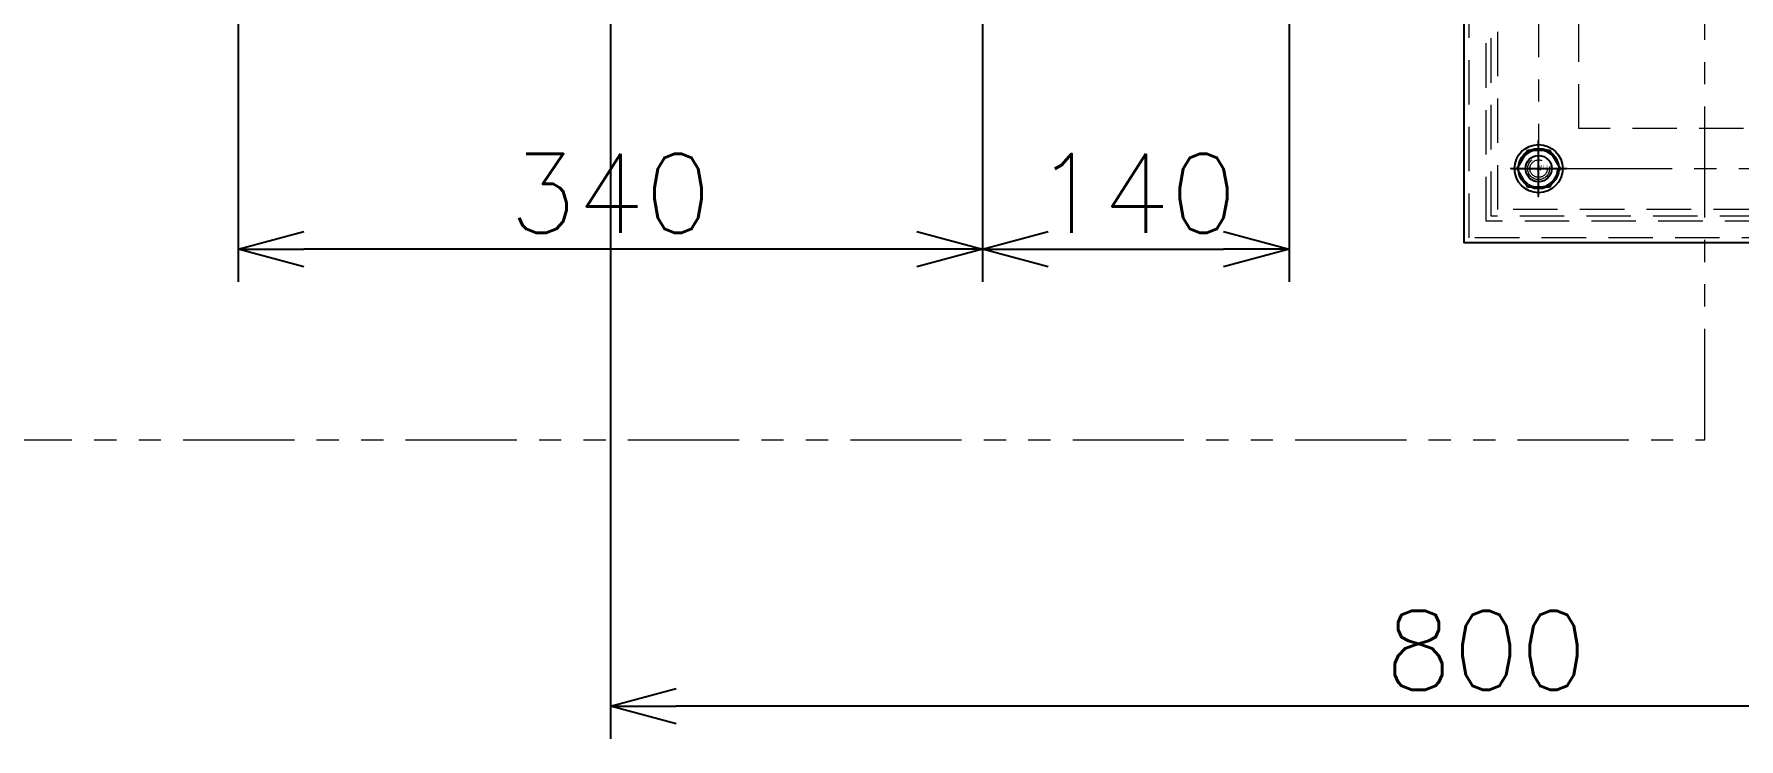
# Model space of a CAD drawing. Header units: millimetres. Extents: x 0 to 49006, y -7876 to 6995.
# Drawn here: x 4073 to 4851, y 5459 to 5782 of the extents above; entities that cross this region are included whole.
import ezdxf

# ---------------------------------------------------------------- set-up
doc = ezdxf.new("R2010")
doc.units = ezdxf.units.MM
doc.header["$LTSCALE"] = 3.2
doc.header["$PDMODE"] = 99
doc.header["$PDSIZE"] = 1
for name, pattern in [('CENTER2', [28.575, 19.05, -3.175, 3.175, -3.175]), ('HIDDEN', [9.525, 6.35, -3.175]), ('PHANTOM2', [31.75, 15.875, -3.175, 3.175, -3.175, 3.175, -3.175])]:
    doc.linetypes.add(name, pattern=pattern)
for name, color, linetype, lineweight in [('04_HIDDEN', 2, 'HIDDEN', 13), ('05_CENTER', 4, 'CENTER2', 13), ('06_PHANTOM', 2, 'PHANTOM2', 13), ('08_DIM', 3, 'Continuous', 13)]:
    doc.layers.add(name, color=color, linetype=linetype, lineweight=lineweight)
doc.layers.add('10_DRAFT', color=8, linetype='Continuous', lineweight=0, plot=False)
doc.styles.add('KANJI0', font='txt.shx', dxfattribs={"width": 0.9, "height": 30, "bigfont": 'bigfont'})
doc.styles.add('KSS_TXT', font='txt.shx', dxfattribs={"bigfont": 'extfont2.shx'})
doc.styles.add('KSS_TXT_L', font='txt.shx', dxfattribs={"height": 36, "bigfont": 'extfont2.shx'})
doc.dimstyles.new('KSS_DIM', dxfattribs={"dimscale": 12, "dimtxt": 3, "dimasz": 2.5, "dimexe": 1.25, "dimexo": 0.625, "dimtad": 1, "dimdsep": 46, "dimtxsty": 'KSS_TXT', "dimblk": 'OPEN30', "dimcen": 0, "dimazin": 2, "dimtfac": 0.75, "dimtmove": 0, "dimatfit": 3, "dimldrblk": 'OPEN30', "dimfxl": 1.25, "dimtolj": 1, "dimarcsym": 0})

# ---------------------------------------------------------------- blocks, each defined once
blk = doc.blocks.new('M10Nua_1_1')
at = {"color": 0}
for p, q in [((-4.9, 8.49), (-9.8, 0)), ((-4.9, 8.49), (4.9, 8.49)), ((9.8, 0), (4.9, 8.49)), ((-9.8, 0), (-4.9, -8.49)), ((4.9, -8.49), (9.8, 0)), ((-4.9, -8.49), (4.9, -8.49))]:
    blk.add_line(p, q, dxfattribs=at)
at = {"color": 0, "linetype": 'CENTER2'}
for p, q in [((0, -11.1), (0, 11.1)), ((11.1, 0), (-11.1, 0))]:
    blk.add_line(p, q, dxfattribs=at)
at = {"color": 0}
for radius in [8.49, 5, 4]:
    blk.add_circle((0, 0), radius, dxfattribs=at)
at = {"layer": '10_DRAFT', "style": 'KANJI0', "width": 0.82}
blk.add_text('Ｍ１０', height=1.25, dxfattribs=at).set_placement((0.26, 0.12))
blk = doc.blocks.new('A$C4EF13792_1_1')
at = {"color": 0}
for points in [[(400, -400), (-400, -400), (-400, 400), (400, 400)], [(397.7, -397.7), (-397.7, -397.7), (-397.7, 397.7), (397.7, 397.7)], [(357.7, -357.7), (-357.7, -357.7), (-357.7, 357.7), (357.7, 357.7)]]:
    blk.add_lwpolyline(points, close=True, dxfattribs=at)
blk.add_circle((-376, -376), 6, dxfattribs=at)
at = {"layer": '04_HIDDEN'}
blk.add_lwpolyline([(394.7, -394.7), (-394.7, -394.7), (-394.7, 394.7), (394.7, 394.7)], close=True, dxfattribs=at)
at = {"layer": '05_CENTER'}
blk.add_lwpolyline([(-376, -376), (376, -376), (376, 376), (-376, 376)], close=True, dxfattribs=at)
at = {"layer": '04_HIDDEN'}
blk.add_blockref('M10Nua_1_1', (-376, -376), dxfattribs=at)
blk = doc.blocks.new('A$C6D843DAA_1_1')
blk.add_blockref('A$C4EF13792_1_1', (0, 0))
blk = doc.blocks.new('A$C02715695_1_1')
at = {"color": 0}
blk.add_lwpolyline([(-410, 410), (410, 410), (410, -410), (-410, -410)], close=True, dxfattribs=at)
blk.add_circle((-376, -376), 6, dxfattribs=at)
at = {"layer": '04_HIDDEN'}
blk.add_lwpolyline([(-407.7, 407.7), (407.7, 407.7), (407.7, -407.7), (-407.7, -407.7)], close=True, dxfattribs=at)
at = {"layer": '05_CENTER'}
for p, q in [((-376, -389.04), (-376, -362.96)), ((-362.96, -376), (-389.04, -376))]:
    blk.add_line(p, q, dxfattribs=at)
blk.add_lwpolyline([(-376, -376), (376, -376), (376, 376), (-376, 376)], close=True, dxfattribs=at)
blk = doc.blocks.new('A$C491655AE_1_1_2_1')
at = {"color": 0}
for p, q in [((-9.81, 0), (-4.91, 8.5)), ((-4.91, 8.5), (4.91, 8.5)), ((4.91, 8.5), (9.81, 0)), ((-4.91, -8.5), (-9.81, 0)), ((9.81, 0), (4.91, -8.5)), ((4.91, -8.5), (-4.91, -8.5))]:
    blk.add_line(p, q, dxfattribs=at)
at = {"color": 0, "linetype": 'CENTER2'}
for p, q in [((0, -12.64), (0, 12.64)), ((-12.64, 0), (12.64, 0))]:
    blk.add_line(p, q, dxfattribs=at)
at = {"color": 0}
for radius in [11, 9.25]:
    blk.add_circle((0, 0), radius, dxfattribs=at)
at = {"layer": '10_DRAFT', "style": 'KSS_TXT_L'}
blk.add_text('BT-M10', height=0.3, dxfattribs=at).set_placement((-0.7, -0.54))
blk = doc.blocks.new('A$C26CE23FD_1_1')
for name, p in [('A$C02715695_1_1', (0, 0)), ('A$C491655AE_1_1_2_1', (-376, -376))]:
    blk.add_blockref(name, p)
blk = doc.blocks.new('A$C27B61310_1_1')
blk.add_blockref('A$C26CE23FD_1_1', (200, 60))
at = {"layer": '04_HIDDEN'}
blk.add_blockref('A$C6D843DAA_1_1', (200, 60), dxfattribs=at)
blk = doc.blocks.new('_Open30')
at = {"color": 0, "linetype": 'ByBlock', "lineweight": -2}
for p, q in [((-1, 0.268), (0, 0)), ((0, 0), (-1, -0.268)), ((0, 0), (-1, 0))]:
    blk.add_line(p, q, dxfattribs=at)
blk = doc.blocks.new('*D863')
at = {"layer": '08_DIM', "color": 0, "lineweight": -2, "transparency": 16777216}
for p, q in [((4335.93, 5944.58), (4335.93, 5459.4)), ((5135.93, 5676.41), (5135.93, 5459.4)), ((5105.93, 5474.4), (4365.93, 5474.4))]:
    blk.add_line(p, q, dxfattribs=at)
at = {"layer": 'Defpoints', "color": 0, "transparency": 16777216}
for p in [(4335.93, 5952.08), (5135.93, 5683.91), (4335.93, 5474.4)]:
    blk.add_point(p, dxfattribs=at)
at = {"layer": '08_DIM', "color": 0, "lineweight": -2, "transparency": 16777216, "xscale": 30, "yscale": 30, "zscale": 30, "rotation": 180}
blk.add_blockref('_Open30', (4335.93, 5474.4), dxfattribs=at)
at = {"layer": '08_DIM', "color": 0, "lineweight": -2, "transparency": 16777216, "xscale": 30, "yscale": 30, "zscale": 30}
blk.add_blockref('_Open30', (5135.93, 5474.4), dxfattribs=at)
at = {"layer": '08_DIM', "color": 0, "transparency": 16777216, "insert": (4735.93, 5499.9), "char_height": 36, "attachment_point": 5, "style": 'KSS_TXT'}
blk.add_mtext('\\A1;800', dxfattribs=at)
blk = doc.blocks.new('*D1026')
at = {"layer": '08_DIM', "color": 0, "lineweight": -2, "transparency": 16777216}
for p, q in [((4505.93, 5793.62), (4505.93, 5668.32)), ((4645.93, 5793.62), (4645.93, 5668.32)), ((4535.93, 5683.32), (4615.93, 5683.32))]:
    blk.add_line(p, q, dxfattribs=at)
at = {"layer": 'Defpoints', "color": 0, "transparency": 16777216}
for p in [(4505.93, 5801.12), (4645.93, 5801.12), (4645.93, 5683.32)]:
    blk.add_point(p, dxfattribs=at)
at = {"layer": '08_DIM', "color": 0, "lineweight": -2, "transparency": 16777216, "xscale": 30, "yscale": 30, "zscale": 30, "rotation": 180}
blk.add_blockref('_Open30', (4505.93, 5683.32), dxfattribs=at)
at = {"layer": '08_DIM', "color": 0, "lineweight": -2, "transparency": 16777216, "xscale": 30, "yscale": 30, "zscale": 30}
blk.add_blockref('_Open30', (4645.93, 5683.32), dxfattribs=at)
at = {"layer": '08_DIM', "color": 0, "transparency": 16777216, "insert": (4575.93, 5708.82), "char_height": 36, "attachment_point": 5, "style": 'KSS_TXT'}
blk.add_mtext('\\A1;140', dxfattribs=at)
blk = doc.blocks.new('*D1027')
at = {"layer": '08_DIM', "color": 0, "lineweight": -2, "transparency": 16777216}
for p, q in [((4165.93, 5793.62), (4165.93, 5668.32)), ((4505.93, 5793.62), (4505.93, 5668.32)), ((4475.93, 5683.32), (4195.93, 5683.32))]:
    blk.add_line(p, q, dxfattribs=at)
at = {"layer": 'Defpoints', "color": 0, "transparency": 16777216}
for p in [(4165.93, 5801.12), (4505.93, 5801.12), (4165.93, 5683.32)]:
    blk.add_point(p, dxfattribs=at)
at = {"layer": '08_DIM', "color": 0, "lineweight": -2, "transparency": 16777216, "xscale": 30, "yscale": 30, "zscale": 30, "rotation": 180}
blk.add_blockref('_Open30', (4165.93, 5683.32), dxfattribs=at)
at = {"layer": '08_DIM', "color": 0, "lineweight": -2, "transparency": 16777216, "xscale": 30, "yscale": 30, "zscale": 30}
blk.add_blockref('_Open30', (4505.93, 5683.32), dxfattribs=at)
at = {"layer": '08_DIM', "color": 0, "transparency": 16777216, "insert": (4335.93, 5708.82), "char_height": 36, "attachment_point": 5, "style": 'KSS_TXT'}
blk.add_mtext('\\A1;340', dxfattribs=at)

msp = doc.modelspace()

# ---------------------------------------------------------------- linework, layer by layer
at = {"layer": '06_PHANTOM'}
msp.add_lwpolyline([(3835.934, 5596.124), (4835.934, 5596.124), (4835.934, 6596.124), (3835.934, 6596.124)], close=True, dxfattribs=at)

# ---------------------------------------------------------------- block references
msp.add_blockref('A$C27B61310_1_1', (4935.934, 6036.124))

# ---------------------------------------------------------------- dimensions: what is measured, and where the dimension line sits
at = {"layer": '08_DIM', "color": 1}
for base, p1, p2, picture, middle in [((4335.934, 5474.402), (5135.934, 5683.909), (4335.934, 5952.076), '*D863', (4735.934, 5499.902)), ((4165.934, 5683.324), (4505.934, 5801.124), (4165.934, 5801.124), '*D1027', (4335.934, 5708.824)), ((4645.934, 5683.324), (4505.934, 5801.124), (4645.934, 5801.124), '*D1026', (4575.934, 5708.824))]:
    dim = msp.add_linear_dim(base=base, p1=p1, p2=p2, dimstyle='KSS_DIM', override={"dimscale": 12}, dxfattribs=at)
    dim.commit()
    dim.dimension.update_dxf_attribs({"geometry": picture, "text_midpoint": middle})

doc.saveas('drawing.dxf')
